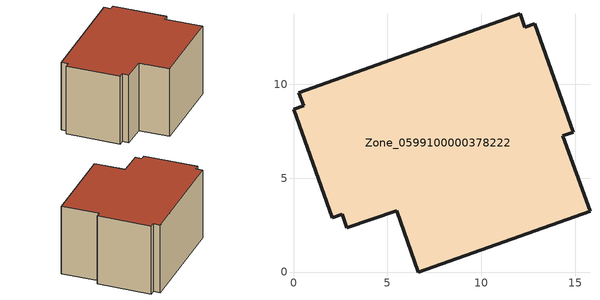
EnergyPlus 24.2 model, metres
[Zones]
Zone_0599100000378222
 floor ground (C_G): 12.3,13.02 12.85,13.21 14.88,7.44 14.34,7.24 15.78,3.24 6.64,0 5.48,3.25 2.83,2.37 2.59,3.07 2.05,2.88 0,8.66 0.54,8.84 0.28,9.55 12.06,13.74 z0
 wall outside (C_F): 0.54,8.84 0,8.66 2.05,2.88 2.59,3.07 2.83,2.37 5.48,3.25 6.64,0 15.78,3.24 14.34,7.24 14.88,7.44 12.85,13.21 12.3,13.02 12.06,13.74 0.28,9.55 0.54,8.84 z0:8.19
 roof outside (C_R): 12.06,13.74 0.28,9.55 0.54,8.84 0,8.66 2.05,2.88 2.59,3.07 2.83,2.37 5.48,3.25 6.64,0 15.78,3.24 14.34,7.24 14.88,7.44 12.85,13.21 12.3,13.02 z8.19
[BUILDING]
Pand.0599100000378222: North Axis=0; Terrain=City; Loads Convergence Tolerance Value=0.04; Temperature Convergence Tolerance Value=0.4; Solar Distribution=FullExterior; Maximum Number of Warmup Days=25; Minimum Number of Warmup Days=1
[Site:Location]
Rotterdam.The.Hague.AP_ZH_NLD Design_Conditions: Latitude=51.96; Longitude=4.45; Time Zone=1; Elevation=-4.5
[SITE:GROUNDTEMPERATURE:BUILDINGSURFACE]
18, 18, 18, 18, 18, 18, 18, 18, 18, 18, 18, 18
[MATERIAL] Thermal Absorptance=0.9; Solar Absorptance=0.7; Visible Absorptance=0.7
Name | Roughness | Thickness | Conductivity | Density | Specific Heat
G.D.1992-2005 | MediumSmooth | 0.15 | 0.06 | 540 | 1210
F.D.1992-2005 | Rough | 0.3 | 0.12 | 1920 | 840
R.D.1992-2005 | MediumRough | 0.2 | 0.08 | 1500 | 1000
[CONSTRUCTION]
C_G: G.D.1992-2005
C_F: F.D.1992-2005
C_R: R.D.1992-2005
[ZONE]
Zone_0599100000378222: Type=1; Multiplier=1; Ceiling Height=Autocalculate; Volume=Autocalculate; Floor Area=autocalculate; Part of Total Floor Area=Yes
[ZONEINFILTRATION:DESIGNFLOWRATE]
Infil_Zone_0599100000378222: Zone or ZoneList or Space or SpaceList=Zone_0599100000378222; Schedule=AlwaysOn; Design Flow Rate Calculation Method=Flow/Area; Flow Rate per Floor Area=0.0021; Constant Term Coefficient=1; Temperature Term Coefficient=0; Velocity Term Coefficient=0; Velocity Squared Term Coefficient=0
[HVACTEMPLATE:ZONE:IDEALLOADSAIRSYSTEM]
Zone_0599100000378222: Maximum Heating Supply Air Temperature=50; Minimum Cooling Supply Air Temperature=13; Maximum Heating Supply Air Humidity Ratio=0.0156; Minimum Cooling Supply Air Humidity Ratio=0.0077; Heating Limit=NoLimit; Cooling Limit=NoLimit; Dehumidification Control Type=ConstantSensibleHeatRatio; Cooling Sensible Heat Ratio=0.7; Dehumidification Setpoint=60; Humidification Control Type=None; Humidification Setpoint=30; Outdoor Air Method=None; Outdoor Air Flow Rate per Person=0.00944; Outdoor Air Flow Rate per Zone Floor Area=0; Outdoor Air Flow Rate per Zone=0; Demand Controlled Ventilation Type=None; Outdoor Air Economizer Type=NoEconomizer; Heat Recovery Type=None; Sensible Heat Recovery Effectiveness=0.7; Latent Heat Recovery Effectiveness=0.65
[ZONECONTROL:THERMOSTAT]
ThermostatControl_Zone_0599100000378222: Zone or ZoneList=Zone_0599100000378222; Control Type Schedule=DualSetpointControlType; Control 1=Thermostat_Zone_0599100000378222; Temperature Difference Between Cutout And Setpoint=0
[THERMOSTATSETPOINT:DUALSETPOINT]
Thermostat_Zone_0599100000378222: Heating Setpoint Temperature Schedule=HeatingSetpoint_Zone_0599100000378222; Cooling Setpoint Temperature Schedule=CoolingSetpoint_Zone_0599100000378222
[SCHEDULE:COMPACT]
HeatingSetpoint_Zone_0599100000378222: Through: 12/31, For: AllDays, Until: 24:00, 21
CoolingSetpoint_Zone_0599100000378222: Through: 12/31, For: AllDays, Until: 24:00, 24
DualSetpointControlType: Through: 12/31, For: AllDays, Until: 24:00, 4
AlwaysOn: Through: 12/31, For: AllDays, Until: 24:00, 1
